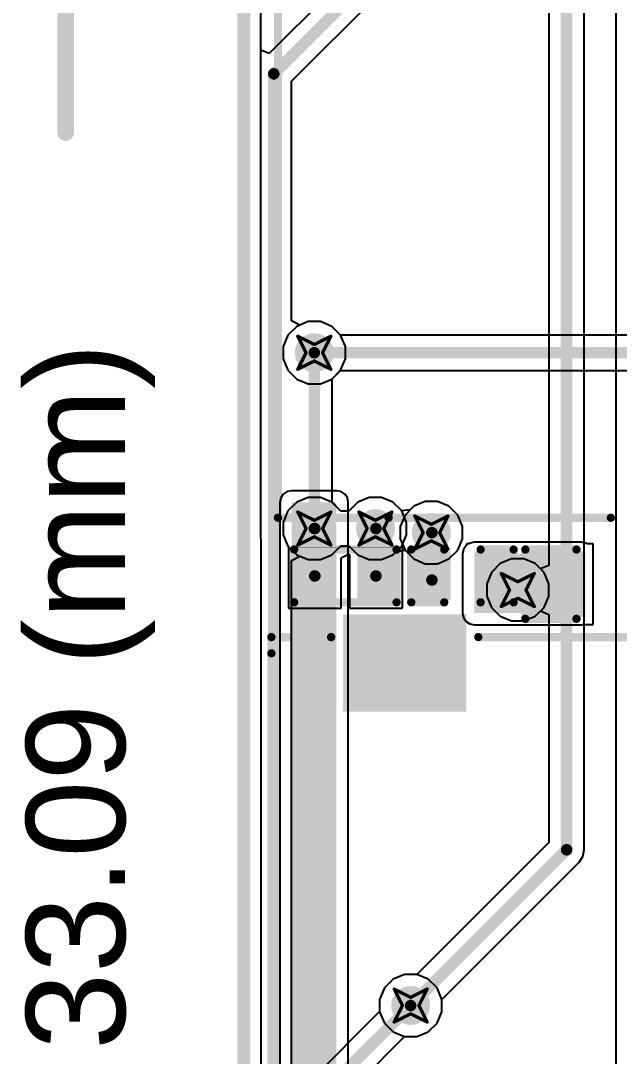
# Model space of a CAD drawing. Header units: inches. Extents: x -3 to 488, y -11 to 93.
# Drawn here: x -3.43 to 5.77, y 9.18 to 25.13 of the extents above; entities that cross this region are included whole.
import ezdxf

# ---------------------------------------------------------------- set-up
doc = ezdxf.new("R2010")
doc.units = ezdxf.units.IN
for name, color, linetype in [('Board Cutout', 216, 'Continuous'), ('Bottom Layer', 5, 'Continuous'), ('Dimension', 6, 'Continuous'), ('Drill Drawing', 1, 'Continuous'), ('Layer 1', 16, 'Continuous'), ('Layer 2', 76, 'Continuous'), ('Top Layer', 1, 'Continuous'), ('Top Overlay', 2, 'Continuous'), ('Top Paste', 8, 'Continuous'), ('Top Solder', 216, 'Continuous'), ('Via Holes', 16, 'Continuous')]:
    doc.layers.add(name, color=color, linetype=linetype)
doc.styles.add('Arial', font='', dxfattribs={"height": 0.2})
doc.styles.get('Arial').set_extended_font_data('Arial')

msp = doc.modelspace()

# ---------------------------------------------------------------- hatches: boundary and pattern name
at = {"layer": 'Bottom Layer'}
h = msp.add_hatch(color=5, dxfattribs=at)
edge = h.paths.add_edge_path()
edge.add_arc((1.081, 20.015), 0.3, 0, 360)
h = msp.add_hatch(color=5, dxfattribs=at)
edge = h.paths.add_edge_path()
edge.add_arc((1.081, 17.308), 0.3, 0, 360)
h = msp.add_hatch(color=5, dxfattribs=at)
edge = h.paths.add_edge_path()
edge.add_arc((2.021, 17.308), 0.3, 0, 360)
h = msp.add_hatch(color=5, dxfattribs=at)
edge = h.paths.add_edge_path()
edge.add_arc((2.881, 17.245), 0.3, 0, 360)
h = msp.add_hatch(color=5, dxfattribs=at)
edge = h.paths.add_edge_path()
edge.add_arc((4.21, 16.362), 0.3, 0, 360)
h = msp.add_hatch(color=5, dxfattribs=at)
edge = h.paths.add_edge_path()
edge.add_arc((2.563, 9.965), 0.3, 0, 360)
at = {"layer": 'Layer 1'}
h = msp.add_hatch(color=16, dxfattribs=at)
edge = h.paths.add_edge_path()
edge.add_arc((1.081, 20.015), 0.3, 0, 360)
h = msp.add_hatch(color=16, dxfattribs=at)
edge = h.paths.add_edge_path()
edge.add_arc((1.081, 17.308), 0.3, 0, 360)
h = msp.add_hatch(color=16, dxfattribs=at)
edge = h.paths.add_edge_path()
edge.add_arc((2.021, 17.308), 0.3, 0, 360)
h = msp.add_hatch(color=16, dxfattribs=at)
edge = h.paths.add_edge_path()
edge.add_arc((2.881, 17.245), 0.3, 0, 360)
h = msp.add_hatch(color=16, dxfattribs=at)
edge = h.paths.add_edge_path()
edge.add_arc((4.21, 16.362), 0.3, 0, 360)
h = msp.add_hatch(color=16, dxfattribs=at)
edge = h.paths.add_edge_path()
edge.add_arc((2.563, 9.965), 0.3, 0, 360)
at = {"layer": 'Layer 2'}
h = msp.add_hatch(color=76, dxfattribs=at)
edge = h.paths.add_edge_path()
edge.add_arc((1.081, 20.015), 0.3, 0, 360)
msp.add_hatch(color=76, dxfattribs=at).paths.add_polyline_path([(0.732, 2.093), (1.422, 2.093), (1.422, 17.709), (0.732, 17.709)])
h = msp.add_hatch(color=76, dxfattribs=at)
edge = h.paths.add_edge_path()
edge.add_arc((1.081, 17.308), 0.3, 0, 360)
h = msp.add_hatch(color=76, dxfattribs=at)
edge = h.paths.add_edge_path()
edge.add_arc((2.021, 17.308), 0.3, 0, 360)
h = msp.add_hatch(color=76, dxfattribs=at)
edge = h.paths.add_edge_path()
edge.add_arc((2.881, 17.245), 0.3, 0, 360)
h = msp.add_hatch(color=76, dxfattribs=at)
edge = h.paths.add_edge_path()
edge.add_arc((4.21, 16.362), 0.3, 0, 360)
h = msp.add_hatch(color=76, dxfattribs=at)
edge = h.paths.add_edge_path()
edge.add_arc((2.563, 9.965), 0.3, 0, 360)
at = {"layer": 'Top Layer'}
h = msp.add_hatch(color=1, dxfattribs=at)
edge = h.paths.add_edge_path()
edge.add_arc((1.081, 20.015), 0.3, 0, 360)
h = msp.add_hatch(color=1, dxfattribs=at)
edge = h.paths.add_edge_path()
edge.add_arc((1.081, 17.308), 0.3, 0, 360)
h = msp.add_hatch(color=1, dxfattribs=at)
edge = h.paths.add_edge_path()
edge.add_arc((2.021, 17.308), 0.3, 0, 360)
h = msp.add_hatch(color=1, dxfattribs=at)
edge = h.paths.add_edge_path()
edge.add_arc((2.881, 17.245), 0.3, 0, 360)
for points in [[(5.19, 16.917), (3.542, 16.917), (3.542, 16.007), (5.19, 16.007)], [(1.317, 16.896), (1.317, 16.261), (0.86, 16.261), (0.86, 16.896)], [(2.257, 16.896), (2.257, 16.261), (1.8, 16.261), (1.8, 16.896)], [(2.66, 16.261), (2.66, 16.896), (3.118, 16.896), (3.118, 16.261)], [(3.6, 16.261), (3.6, 16.896), (4.057, 16.896), (4.057, 16.261)], [(4.428, 16.007), (4.428, 16.896), (5.19, 16.896), (5.19, 16.007)], [(1.571, 15.937), (3.371, 15.937), (3.371, 14.537), (1.571, 14.537)]]:
    msp.add_hatch(color=1, dxfattribs=at).paths.add_polyline_path(points)
h = msp.add_hatch(color=1, dxfattribs=at)
edge = h.paths.add_edge_path()
edge.add_arc((4.21, 16.362), 0.3, 0, 360)
h = msp.add_hatch(color=1, dxfattribs=at)
edge = h.paths.add_edge_path()
edge.add_arc((2.563, 9.965), 0.3, 0, 360)
at = {"layer": 'Top Paste'}
for points in [[(1.317, 16.896), (1.317, 16.261), (0.86, 16.261), (0.86, 16.896)], [(2.257, 16.896), (2.257, 16.261), (1.8, 16.261), (1.8, 16.896)], [(2.66, 16.261), (2.66, 16.896), (3.118, 16.896), (3.118, 16.261)], [(3.6, 16.261), (3.6, 16.896), (4.057, 16.896), (4.057, 16.261)], [(4.428, 16.007), (4.428, 16.896), (5.19, 16.896), (5.19, 16.007)], [(1.571, 15.937), (3.371, 15.937), (3.371, 14.537), (1.571, 14.537)]]:
    msp.add_hatch(color=8, dxfattribs=at).paths.add_polyline_path(points)
at = {"layer": 'Top Solder'}
for points in [[(1.372, 16.951), (1.372, 16.206), (0.805, 16.206), (0.805, 16.951)], [(2.312, 16.951), (2.312, 16.206), (1.745, 16.206), (1.745, 16.951)], [(2.6, 16.201), (2.6, 16.956), (3.178, 16.956), (3.178, 16.201)], [(3.54, 16.201), (3.54, 16.956), (4.117, 16.956), (4.117, 16.201)], [(4.368, 15.947), (4.368, 16.956), (5.25, 16.956), (5.25, 15.947)], [(1.521, 15.987), (3.421, 15.987), (3.421, 14.487), (1.521, 14.487)]]:
    msp.add_hatch(color=216, dxfattribs=at).paths.add_polyline_path(points)
at = {"layer": 'Via Holes'}
h = msp.add_hatch(color=7, dxfattribs=at)
edge = h.paths.add_edge_path()
edge.add_arc((1.081, 20.015), 0.15, 0, 360)
h = msp.add_hatch(color=7, dxfattribs=at)
edge = h.paths.add_edge_path()
edge.add_arc((1.081, 17.308), 0.15, 0, 360)
h = msp.add_hatch(color=7, dxfattribs=at)
edge = h.paths.add_edge_path()
edge.add_arc((2.021, 17.308), 0.15, 0, 360)
h = msp.add_hatch(color=7, dxfattribs=at)
edge = h.paths.add_edge_path()
edge.add_arc((2.881, 17.245), 0.15, 0, 360)
h = msp.add_hatch(color=7, dxfattribs=at)
edge = h.paths.add_edge_path()
edge.add_arc((4.21, 16.362), 0.15, 0, 360)
h = msp.add_hatch(color=7, dxfattribs=at)
edge = h.paths.add_edge_path()
edge.add_arc((2.563, 9.965), 0.15, 0, 360)

# ---------------------------------------------------------------- linework, layer by layer
at = {"layer": 'Board Cutout'}
msp.add_lwpolyline([(-0.003, 33.09, 0.2, 0.2, 0), (0, 0, 0.2, 0.2, 0)], format="xyseb", dxfattribs=at)
at = {"layer": 'Bottom Layer'}
for p, q in [((0.269, 0.259), (0.256, 32.741)), ((0.81, 20.42), (0.676, 20.286)), ((0.986, 20.493), (0.81, 20.42)), ((1.176, 20.493), (0.986, 20.493)), ((1.352, 20.42), (1.176, 20.493)), ((1.486, 20.286), (1.352, 20.42)), ((0.676, 20.286), (0.603, 20.11)), ((1.559, 20.11), (1.486, 20.286)), ((0.603, 20.11), (0.603, 19.92)), ((1.559, 19.92), (1.559, 20.11)), ((0.603, 19.92), (0.676, 19.745)), ((1.486, 19.745), (1.559, 19.92)), ((0.676, 19.745), (0.81, 19.61)), ((0.81, 19.61), (0.986, 19.537)), ((1.176, 19.537), (1.352, 19.61)), ((1.352, 19.61), (1.486, 19.745)), ((0.986, 19.537), (1.176, 19.537)), ((0.81, 17.713), (0.676, 17.579)), ((0.986, 17.786), (0.81, 17.713)), ((1.176, 17.786), (0.986, 17.786)), ((1.352, 17.713), (1.176, 17.786)), ((1.486, 17.579), (1.352, 17.713)), ((1.75, 17.713), (1.616, 17.579)), ((1.926, 17.786), (1.75, 17.713)), ((2.116, 17.786), (1.926, 17.786)), ((2.291, 17.713), (2.116, 17.786)), ((2.426, 17.579), (2.291, 17.713)), ((2.786, 17.722), (2.61, 17.65)), ((2.976, 17.722), (2.786, 17.722)), ((3.152, 17.65), (2.976, 17.722)), ((0.676, 17.579), (0.603, 17.403)), ((1.487, 17.576), (1.486, 17.579)), ((1.614, 17.576), (1.487, 17.576)), ((1.616, 17.579), (1.614, 17.576)), ((2.556, 17.596), (2.426, 17.579)), ((2.61, 17.65), (2.556, 17.596)), ((3.286, 17.515), (3.152, 17.65)), ((0.603, 17.403), (0.603, 17.213)), ((3.359, 17.34), (3.286, 17.515)), ((3.359, 17.15), (3.359, 17.34)), ((0.603, 17.213), (0.676, 17.037)), ((3.286, 16.974), (3.359, 17.15)), ((0.676, 17.037), (0.81, 16.903)), ((0.81, 16.903), (0.986, 16.83)), ((1.176, 16.83), (1.352, 16.903)), ((1.352, 16.903), (1.486, 17.037)), ((1.486, 17.037), (1.487, 17.041)), ((1.487, 17.041), (1.614, 17.041)), ((1.614, 17.041), (1.616, 17.037)), ((1.616, 17.037), (1.75, 16.903)), ((1.75, 16.903), (1.926, 16.83)), ((2.116, 16.83), (2.291, 16.903)), ((2.291, 16.903), (2.346, 16.957)), ((2.346, 16.957), (2.476, 16.974)), ((2.476, 16.974), (2.61, 16.84)), ((3.152, 16.84), (3.286, 16.974)), ((0.986, 16.83), (1.176, 16.83)), ((1.926, 16.83), (2.116, 16.83)), ((2.61, 16.84), (2.786, 16.767)), ((2.786, 16.767), (2.976, 16.767)), ((2.976, 16.767), (3.152, 16.84)), ((2.292, 10.37), (2.158, 10.235)), ((2.468, 10.442), (2.292, 10.37)), ((2.658, 10.442), (2.468, 10.442)), ((2.833, 10.37), (2.658, 10.442)), ((2.968, 10.235), (2.833, 10.37)), ((2.158, 10.235), (2.085, 10.06)), ((3.041, 10.06), (2.968, 10.235)), ((2.085, 10.06), (2.085, 9.87)), ((3.041, 9.87), (3.041, 10.06)), ((2.085, 9.87), (2.158, 9.694)), ((2.968, 9.694), (3.041, 9.87)), ((2.158, 9.694), (2.292, 9.56)), ((2.833, 9.56), (2.968, 9.694)), ((2.292, 9.56), (2.468, 9.487)), ((2.468, 9.487), (2.658, 9.487)), ((2.658, 9.487), (2.833, 9.56))]:
    msp.add_line(p, q, dxfattribs=at)
at = {"layer": 'Dimension'}
msp.add_lwpolyline([(-2.743, 23.401, 0.254, 0.254, 0), (-2.743, 33.09, 0.254, 0.254, 0)], format="xyseb", dxfattribs=at)
msp.add_lwpolyline([(-2.807, 23.401, 0.127, 0.127, 1), (-2.68, 23.401, 0.127, 0.127, 1)], format="xyseb", close=True, dxfattribs=at)
at = {"layer": 'Drill Drawing'}
for points in [[(0.827, 20.269, 0.0508, 0.0508, 0), (1.081, 20.142, 0.0508, 0.0508, 0)], [(0.827, 20.269, 0.0508, 0.0508, 0), (0.954, 20.015, 0.0508, 0.0508, 0)], [(1.081, 20.142, 0.0508, 0.0508, 0), (1.335, 20.269, 0.0508, 0.0508, 0)], [(1.208, 20.015, 0.0508, 0.0508, 0), (1.335, 20.269, 0.0508, 0.0508, 0)], [(0.827, 19.761, 0.0508, 0.0508, 0), (0.954, 20.015, 0.0508, 0.0508, 0)], [(1.208, 20.015, 0.0508, 0.0508, 0), (1.335, 19.761, 0.0508, 0.0508, 0)], [(0.827, 19.761, 0.0508, 0.0508, 0), (1.081, 19.888, 0.0508, 0.0508, 0)], [(1.081, 19.888, 0.0508, 0.0508, 0), (1.335, 19.761, 0.0508, 0.0508, 0)], [(0.827, 17.562, 0.0508, 0.0508, 0), (1.081, 17.435, 0.0508, 0.0508, 0)], [(0.827, 17.562, 0.0508, 0.0508, 0), (0.954, 17.308, 0.0508, 0.0508, 0)], [(1.081, 17.435, 0.0508, 0.0508, 0), (1.335, 17.562, 0.0508, 0.0508, 0)], [(1.208, 17.308, 0.0508, 0.0508, 0), (1.335, 17.562, 0.0508, 0.0508, 0)], [(1.767, 17.562, 0.0508, 0.0508, 0), (2.021, 17.435, 0.0508, 0.0508, 0)], [(1.767, 17.562, 0.0508, 0.0508, 0), (1.894, 17.308, 0.0508, 0.0508, 0)], [(2.021, 17.435, 0.0508, 0.0508, 0), (2.275, 17.562, 0.0508, 0.0508, 0)], [(2.148, 17.308, 0.0508, 0.0508, 0), (2.275, 17.562, 0.0508, 0.0508, 0)], [(2.627, 17.499, 0.0508, 0.0508, 0), (2.881, 17.372, 0.0508, 0.0508, 0)], [(2.627, 17.499, 0.0508, 0.0508, 0), (2.754, 17.245, 0.0508, 0.0508, 0)], [(2.881, 17.372, 0.0508, 0.0508, 0), (3.135, 17.499, 0.0508, 0.0508, 0)], [(3.008, 17.245, 0.0508, 0.0508, 0), (3.135, 17.499, 0.0508, 0.0508, 0)], [(0.827, 17.054, 0.0508, 0.0508, 0), (0.954, 17.308, 0.0508, 0.0508, 0)], [(1.208, 17.308, 0.0508, 0.0508, 0), (1.335, 17.054, 0.0508, 0.0508, 0)], [(1.767, 17.054, 0.0508, 0.0508, 0), (1.894, 17.308, 0.0508, 0.0508, 0)], [(2.148, 17.308, 0.0508, 0.0508, 0), (2.275, 17.054, 0.0508, 0.0508, 0)], [(2.627, 16.991, 0.0508, 0.0508, 0), (2.754, 17.245, 0.0508, 0.0508, 0)], [(3.008, 17.245, 0.0508, 0.0508, 0), (3.135, 16.991, 0.0508, 0.0508, 0)], [(0.827, 17.054, 0.0508, 0.0508, 0), (1.081, 17.181, 0.0508, 0.0508, 0)], [(1.081, 17.181, 0.0508, 0.0508, 0), (1.335, 17.054, 0.0508, 0.0508, 0)], [(1.767, 17.054, 0.0508, 0.0508, 0), (2.021, 17.181, 0.0508, 0.0508, 0)], [(2.021, 17.181, 0.0508, 0.0508, 0), (2.275, 17.054, 0.0508, 0.0508, 0)], [(2.627, 16.991, 0.0508, 0.0508, 0), (2.881, 17.118, 0.0508, 0.0508, 0)], [(2.881, 17.118, 0.0508, 0.0508, 0), (3.135, 16.991, 0.0508, 0.0508, 0)], [(3.956, 16.616, 0.0508, 0.0508, 0), (4.21, 16.489, 0.0508, 0.0508, 0)], [(3.956, 16.616, 0.0508, 0.0508, 0), (4.083, 16.362, 0.0508, 0.0508, 0)], [(4.21, 16.489, 0.0508, 0.0508, 0), (4.464, 16.616, 0.0508, 0.0508, 0)], [(4.337, 16.362, 0.0508, 0.0508, 0), (4.464, 16.616, 0.0508, 0.0508, 0)], [(3.956, 16.108, 0.0508, 0.0508, 0), (4.083, 16.362, 0.0508, 0.0508, 0)], [(4.337, 16.362, 0.0508, 0.0508, 0), (4.464, 16.108, 0.0508, 0.0508, 0)], [(3.956, 16.108, 0.0508, 0.0508, 0), (4.21, 16.235, 0.0508, 0.0508, 0)], [(4.21, 16.235, 0.0508, 0.0508, 0), (4.464, 16.108, 0.0508, 0.0508, 0)], [(2.309, 10.219, 0.0508, 0.0508, 0), (2.563, 10.092, 0.0508, 0.0508, 0)], [(2.309, 10.219, 0.0508, 0.0508, 0), (2.436, 9.965, 0.0508, 0.0508, 0)], [(2.563, 10.092, 0.0508, 0.0508, 0), (2.817, 10.219, 0.0508, 0.0508, 0)], [(2.69, 9.965, 0.0508, 0.0508, 0), (2.817, 10.219, 0.0508, 0.0508, 0)], [(2.309, 9.711, 0.0508, 0.0508, 0), (2.436, 9.965, 0.0508, 0.0508, 0)], [(2.69, 9.965, 0.0508, 0.0508, 0), (2.817, 9.711, 0.0508, 0.0508, 0)], [(2.309, 9.711, 0.0508, 0.0508, 0), (2.563, 9.838, 0.0508, 0.0508, 0)], [(2.563, 9.838, 0.0508, 0.0508, 0), (2.817, 9.711, 0.0508, 0.0508, 0)]]:
    msp.add_lwpolyline(points, format="xyseb", dxfattribs=at)
for points in [[(0.814, 20.269, 0.0254, 0.0254, 1), (0.84, 20.269, 0.0254, 0.0254, 1)], [(0.814, 20.269, 0.0254, 0.0254, 1), (0.84, 20.269, 0.0254, 0.0254, 1)], [(1.322, 20.269, 0.0254, 0.0254, 1), (1.348, 20.269, 0.0254, 0.0254, 1)], [(1.322, 20.269, 0.0254, 0.0254, 1), (1.348, 20.269, 0.0254, 0.0254, 1)], [(1.068, 20.142, 0.0254, 0.0254, 1), (1.094, 20.142, 0.0254, 0.0254, 1)], [(1.068, 20.142, 0.0254, 0.0254, 1), (1.094, 20.142, 0.0254, 0.0254, 1)], [(0.941, 20.015, 0.0254, 0.0254, 1), (0.967, 20.015, 0.0254, 0.0254, 1)], [(0.941, 20.015, 0.0254, 0.0254, 1), (0.967, 20.015, 0.0254, 0.0254, 1)], [(1.195, 20.015, 0.0254, 0.0254, 1), (1.221, 20.015, 0.0254, 0.0254, 1)], [(1.195, 20.015, 0.0254, 0.0254, 1), (1.221, 20.015, 0.0254, 0.0254, 1)], [(0.814, 19.761, 0.0254, 0.0254, 1), (0.84, 19.761, 0.0254, 0.0254, 1)], [(0.814, 19.761, 0.0254, 0.0254, 1), (0.84, 19.761, 0.0254, 0.0254, 1)], [(1.068, 19.888, 0.0254, 0.0254, 1), (1.094, 19.888, 0.0254, 0.0254, 1)], [(1.068, 19.888, 0.0254, 0.0254, 1), (1.094, 19.888, 0.0254, 0.0254, 1)], [(1.322, 19.761, 0.0254, 0.0254, 1), (1.348, 19.761, 0.0254, 0.0254, 1)], [(1.322, 19.761, 0.0254, 0.0254, 1), (1.348, 19.761, 0.0254, 0.0254, 1)], [(0.814, 17.562, 0.0254, 0.0254, 1), (0.84, 17.562, 0.0254, 0.0254, 1)], [(0.814, 17.562, 0.0254, 0.0254, 1), (0.84, 17.562, 0.0254, 0.0254, 1)], [(1.322, 17.562, 0.0254, 0.0254, 1), (1.348, 17.562, 0.0254, 0.0254, 1)], [(1.322, 17.562, 0.0254, 0.0254, 1), (1.348, 17.562, 0.0254, 0.0254, 1)], [(1.754, 17.562, 0.0254, 0.0254, 1), (1.779, 17.562, 0.0254, 0.0254, 1)], [(1.754, 17.562, 0.0254, 0.0254, 1), (1.779, 17.562, 0.0254, 0.0254, 1)], [(2.262, 17.562, 0.0254, 0.0254, 1), (2.287, 17.562, 0.0254, 0.0254, 1)], [(2.262, 17.562, 0.0254, 0.0254, 1), (2.287, 17.562, 0.0254, 0.0254, 1)], [(1.068, 17.435, 0.0254, 0.0254, 1), (1.094, 17.435, 0.0254, 0.0254, 1)], [(1.068, 17.435, 0.0254, 0.0254, 1), (1.094, 17.435, 0.0254, 0.0254, 1)], [(2.008, 17.435, 0.0254, 0.0254, 1), (2.033, 17.435, 0.0254, 0.0254, 1)], [(2.008, 17.435, 0.0254, 0.0254, 1), (2.033, 17.435, 0.0254, 0.0254, 1)], [(2.614, 17.499, 0.0254, 0.0254, 1), (2.64, 17.499, 0.0254, 0.0254, 1)], [(2.614, 17.499, 0.0254, 0.0254, 1), (2.64, 17.499, 0.0254, 0.0254, 1)], [(2.868, 17.372, 0.0254, 0.0254, 1), (2.894, 17.372, 0.0254, 0.0254, 1)], [(2.868, 17.372, 0.0254, 0.0254, 1), (2.894, 17.372, 0.0254, 0.0254, 1)], [(3.122, 17.499, 0.0254, 0.0254, 1), (3.148, 17.499, 0.0254, 0.0254, 1)], [(3.122, 17.499, 0.0254, 0.0254, 1), (3.148, 17.499, 0.0254, 0.0254, 1)], [(0.941, 17.308, 0.0254, 0.0254, 1), (0.967, 17.308, 0.0254, 0.0254, 1)], [(0.941, 17.308, 0.0254, 0.0254, 1), (0.967, 17.308, 0.0254, 0.0254, 1)], [(1.195, 17.308, 0.0254, 0.0254, 1), (1.221, 17.308, 0.0254, 0.0254, 1)], [(1.195, 17.308, 0.0254, 0.0254, 1), (1.221, 17.308, 0.0254, 0.0254, 1)], [(1.881, 17.308, 0.0254, 0.0254, 1), (1.906, 17.308, 0.0254, 0.0254, 1)], [(1.881, 17.308, 0.0254, 0.0254, 1), (1.906, 17.308, 0.0254, 0.0254, 1)], [(2.135, 17.308, 0.0254, 0.0254, 1), (2.16, 17.308, 0.0254, 0.0254, 1)], [(2.135, 17.308, 0.0254, 0.0254, 1), (2.16, 17.308, 0.0254, 0.0254, 1)], [(2.741, 17.245, 0.0254, 0.0254, 1), (2.767, 17.245, 0.0254, 0.0254, 1)], [(2.741, 17.245, 0.0254, 0.0254, 1), (2.767, 17.245, 0.0254, 0.0254, 1)], [(2.995, 17.245, 0.0254, 0.0254, 1), (3.021, 17.245, 0.0254, 0.0254, 1)], [(2.995, 17.245, 0.0254, 0.0254, 1), (3.021, 17.245, 0.0254, 0.0254, 1)], [(0.814, 17.054, 0.0254, 0.0254, 1), (0.84, 17.054, 0.0254, 0.0254, 1)], [(0.814, 17.054, 0.0254, 0.0254, 1), (0.84, 17.054, 0.0254, 0.0254, 1)], [(1.068, 17.181, 0.0254, 0.0254, 1), (1.094, 17.181, 0.0254, 0.0254, 1)], [(1.068, 17.181, 0.0254, 0.0254, 1), (1.094, 17.181, 0.0254, 0.0254, 1)], [(1.322, 17.054, 0.0254, 0.0254, 1), (1.348, 17.054, 0.0254, 0.0254, 1)], [(1.322, 17.054, 0.0254, 0.0254, 1), (1.348, 17.054, 0.0254, 0.0254, 1)], [(1.754, 17.054, 0.0254, 0.0254, 1), (1.779, 17.054, 0.0254, 0.0254, 1)], [(1.754, 17.054, 0.0254, 0.0254, 1), (1.779, 17.054, 0.0254, 0.0254, 1)], [(2.008, 17.181, 0.0254, 0.0254, 1), (2.033, 17.181, 0.0254, 0.0254, 1)], [(2.008, 17.181, 0.0254, 0.0254, 1), (2.033, 17.181, 0.0254, 0.0254, 1)], [(2.262, 17.054, 0.0254, 0.0254, 1), (2.287, 17.054, 0.0254, 0.0254, 1)], [(2.262, 17.054, 0.0254, 0.0254, 1), (2.287, 17.054, 0.0254, 0.0254, 1)], [(2.868, 17.118, 0.0254, 0.0254, 1), (2.894, 17.118, 0.0254, 0.0254, 1)], [(2.868, 17.118, 0.0254, 0.0254, 1), (2.894, 17.118, 0.0254, 0.0254, 1)], [(2.614, 16.991, 0.0254, 0.0254, 1), (2.64, 16.991, 0.0254, 0.0254, 1)], [(2.614, 16.991, 0.0254, 0.0254, 1), (2.64, 16.991, 0.0254, 0.0254, 1)], [(3.122, 16.991, 0.0254, 0.0254, 1), (3.148, 16.991, 0.0254, 0.0254, 1)], [(3.122, 16.991, 0.0254, 0.0254, 1), (3.148, 16.991, 0.0254, 0.0254, 1)], [(3.943, 16.616, 0.0254, 0.0254, 1), (3.969, 16.616, 0.0254, 0.0254, 1)], [(3.943, 16.616, 0.0254, 0.0254, 1), (3.969, 16.616, 0.0254, 0.0254, 1)], [(4.451, 16.616, 0.0254, 0.0254, 1), (4.477, 16.616, 0.0254, 0.0254, 1)], [(4.451, 16.616, 0.0254, 0.0254, 1), (4.477, 16.616, 0.0254, 0.0254, 1)], [(4.197, 16.489, 0.0254, 0.0254, 1), (4.223, 16.489, 0.0254, 0.0254, 1)], [(4.197, 16.489, 0.0254, 0.0254, 1), (4.223, 16.489, 0.0254, 0.0254, 1)], [(4.07, 16.362, 0.0254, 0.0254, 1), (4.096, 16.362, 0.0254, 0.0254, 1)], [(4.07, 16.362, 0.0254, 0.0254, 1), (4.096, 16.362, 0.0254, 0.0254, 1)], [(4.324, 16.362, 0.0254, 0.0254, 1), (4.35, 16.362, 0.0254, 0.0254, 1)], [(4.324, 16.362, 0.0254, 0.0254, 1), (4.35, 16.362, 0.0254, 0.0254, 1)], [(3.943, 16.108, 0.0254, 0.0254, 1), (3.969, 16.108, 0.0254, 0.0254, 1)], [(3.943, 16.108, 0.0254, 0.0254, 1), (3.969, 16.108, 0.0254, 0.0254, 1)], [(4.197, 16.235, 0.0254, 0.0254, 1), (4.223, 16.235, 0.0254, 0.0254, 1)], [(4.197, 16.235, 0.0254, 0.0254, 1), (4.223, 16.235, 0.0254, 0.0254, 1)], [(4.451, 16.108, 0.0254, 0.0254, 1), (4.477, 16.108, 0.0254, 0.0254, 1)], [(4.451, 16.108, 0.0254, 0.0254, 1), (4.477, 16.108, 0.0254, 0.0254, 1)], [(2.296, 10.219, 0.0254, 0.0254, 1), (2.321, 10.219, 0.0254, 0.0254, 1)], [(2.296, 10.219, 0.0254, 0.0254, 1), (2.321, 10.219, 0.0254, 0.0254, 1)], [(2.804, 10.219, 0.0254, 0.0254, 1), (2.829, 10.219, 0.0254, 0.0254, 1)], [(2.804, 10.219, 0.0254, 0.0254, 1), (2.829, 10.219, 0.0254, 0.0254, 1)], [(2.55, 10.092, 0.0254, 0.0254, 1), (2.575, 10.092, 0.0254, 0.0254, 1)], [(2.55, 10.092, 0.0254, 0.0254, 1), (2.575, 10.092, 0.0254, 0.0254, 1)], [(2.423, 9.965, 0.0254, 0.0254, 1), (2.448, 9.965, 0.0254, 0.0254, 1)], [(2.423, 9.965, 0.0254, 0.0254, 1), (2.448, 9.965, 0.0254, 0.0254, 1)], [(2.677, 9.965, 0.0254, 0.0254, 1), (2.702, 9.965, 0.0254, 0.0254, 1)], [(2.677, 9.965, 0.0254, 0.0254, 1), (2.702, 9.965, 0.0254, 0.0254, 1)], [(2.296, 9.711, 0.0254, 0.0254, 1), (2.321, 9.711, 0.0254, 0.0254, 1)], [(2.296, 9.711, 0.0254, 0.0254, 1), (2.321, 9.711, 0.0254, 0.0254, 1)], [(2.55, 9.838, 0.0254, 0.0254, 1), (2.575, 9.838, 0.0254, 0.0254, 1)], [(2.55, 9.838, 0.0254, 0.0254, 1), (2.575, 9.838, 0.0254, 0.0254, 1)], [(2.804, 9.711, 0.0254, 0.0254, 1), (2.829, 9.711, 0.0254, 0.0254, 1)], [(2.804, 9.711, 0.0254, 0.0254, 1), (2.829, 9.711, 0.0254, 0.0254, 1)]]:
    msp.add_lwpolyline(points, format="xyseb", close=True, dxfattribs=at)
at = {"layer": 'Layer 1'}
for p, q in [((0.26, 24.674), (0.256, 32.741)), ((4.115, 28.35), (0.387, 24.622)), ((0.729, 24.195), (4.42, 27.886)), ((5.72, 26.679), (5.72, 7.323)), ((5.233, 12.363), (5.233, 25.753)), ((4.689, 25.64), (4.689, 16.738)), ((0.387, 24.622), (0.26, 24.674)), ((0.729, 20.505), (0.729, 24.195)), ((0.856, 20.439), (0.729, 20.505)), ((0.986, 20.493), (0.856, 20.439)), ((1.176, 20.493), (0.986, 20.493)), ((1.352, 20.42), (1.176, 20.493)), ((1.486, 20.286), (1.352, 20.42)), ((1.559, 20.11), (1.486, 20.286)), ((1.559, 19.92), (1.559, 20.11)), ((1.486, 19.745), (1.559, 19.92)), ((1.353, 19.611), (1.486, 19.745)), ((1.353, 17.712), (1.353, 19.611)), ((1.486, 17.579), (1.353, 17.712)), ((1.75, 17.713), (1.616, 17.579)), ((1.926, 17.786), (1.75, 17.713)), ((2.116, 17.786), (1.926, 17.786)), ((2.291, 17.713), (2.116, 17.786)), ((2.426, 17.579), (2.291, 17.713)), ((1.487, 17.576), (1.486, 17.579)), ((1.614, 17.576), (1.487, 17.576)), ((1.616, 17.579), (1.614, 17.576)), ((2.499, 17.403), (2.426, 17.579)), ((2.499, 17.213), (2.499, 17.403)), ((2.426, 17.037), (2.499, 17.213)), ((1.176, 16.83), (1.352, 16.903)), ((1.352, 16.903), (1.486, 17.037)), ((1.486, 17.037), (1.487, 17.041)), ((1.487, 17.041), (1.614, 17.041)), ((1.614, 17.041), (1.616, 17.037)), ((1.616, 17.037), (1.75, 16.903)), ((1.75, 16.903), (1.926, 16.83)), ((2.116, 16.83), (2.291, 16.903)), ((2.291, 16.903), (2.426, 17.037)), ((0.729, 16.818), (0.856, 16.884)), ((0.729, 8.571), (0.729, 16.818)), ((0.856, 16.884), (0.986, 16.83)), ((0.986, 16.83), (1.176, 16.83)), ((1.926, 16.83), (2.116, 16.83)), ((3.939, 16.768), (3.805, 16.633)), ((4.115, 16.84), (3.939, 16.768)), ((4.305, 16.84), (4.115, 16.84)), ((4.48, 16.768), (4.305, 16.84)), ((4.562, 16.686), (4.48, 16.768)), ((3.805, 16.633), (3.732, 16.457)), ((4.689, 16.738), (4.562, 16.686)), ((3.732, 16.457), (3.732, 16.267)), ((3.732, 16.267), (3.805, 16.092)), ((3.805, 16.092), (3.939, 15.957)), ((3.939, 15.957), (4.115, 15.885)), ((4.305, 15.885), (4.48, 15.957)), ((4.48, 15.957), (4.562, 16.039)), ((4.562, 16.039), (4.689, 15.987)), ((4.689, 15.987), (4.689, 12.476)), ((4.115, 15.885), (4.305, 15.885)), ((4.689, 12.476), (2.656, 10.442)), ((5.212, 12.259), (5.233, 12.363)), ((3.041, 10.058), (5.153, 12.171)), ((5.153, 12.171), (5.212, 12.259)), ((2.292, 10.37), (2.158, 10.235)), ((2.468, 10.442), (2.292, 10.37)), ((2.656, 10.442), (2.468, 10.442)), ((2.158, 10.235), (2.085, 10.06)), ((2.085, 10.06), (2.085, 9.87)), ((3.041, 9.87), (3.041, 10.058)), ((2.085, 9.87), (2.158, 9.694)), ((2.968, 9.694), (3.041, 9.87)), ((2.158, 9.694), (2.292, 9.56)), ((2.833, 9.56), (2.968, 9.694)), ((2.292, 9.56), (2.468, 9.487)), ((2.468, 9.487), (2.658, 9.487)), ((2.658, 9.487), (2.833, 9.56))]:
    msp.add_line(p, q, dxfattribs=at)
for points in [[(0.457, 24.308, 0.178, 0.178, 0), (4.307, 28.158, 0.178, 0.178, 0)], [(4.961, 12.363, 0.178, 0.178, 0), (4.961, 25.753, 0.178, 0.178, 0)], [(0.457, 8.458, 0.178, 0.178, 0), (0.457, 24.308, 0.178, 0.178, 0)], [(1.081, 17.308, 0.178, 0.178, 0), (1.081, 20.015, 0.178, 0.178, 0)], [(2.563, 9.965, 0.178, 0.178, 0), (4.961, 12.363, 0.178, 0.178, 0)]]:
    msp.add_lwpolyline(points, format="xyseb", dxfattribs=at)
for points in [[(0.413, 24.308, 0.0889, 0.0889, 1), (0.502, 24.308, 0.0889, 0.0889, 1)], [(0.413, 24.308, 0.0889, 0.0889, 1), (0.502, 24.308, 0.0889, 0.0889, 1)], [(1.037, 20.015, 0.0889, 0.0889, 1), (1.125, 20.015, 0.0889, 0.0889, 1)], [(1.037, 17.308, 0.0889, 0.0889, 1), (1.125, 17.308, 0.0889, 0.0889, 1)], [(4.917, 12.363, 0.0889, 0.0889, 1), (5.006, 12.363, 0.0889, 0.0889, 1)], [(4.917, 12.363, 0.0889, 0.0889, 1), (5.006, 12.363, 0.0889, 0.0889, 1)], [(2.518, 9.965, 0.0889, 0.0889, 1), (2.607, 9.965, 0.0889, 0.0889, 1)]]:
    msp.add_lwpolyline(points, format="xyseb", close=True, dxfattribs=at)
at = {"layer": 'Layer 2'}
for p, q in [((0.269, 0.259), (0.256, 32.741)), ((0.81, 20.42), (0.676, 20.286)), ((0.986, 20.493), (0.81, 20.42)), ((1.176, 20.493), (0.986, 20.493)), ((1.352, 20.42), (1.176, 20.493)), ((1.486, 20.286), (1.352, 20.42)), ((0.676, 20.286), (0.603, 20.11)), ((1.559, 20.11), (1.486, 20.286)), ((0.603, 20.11), (0.603, 19.92)), ((1.559, 19.92), (1.559, 20.11)), ((0.603, 19.92), (0.676, 19.745)), ((1.486, 19.745), (1.559, 19.92)), ((0.676, 19.745), (0.81, 19.61)), ((0.81, 19.61), (0.986, 19.537)), ((1.176, 19.537), (1.352, 19.61)), ((1.352, 19.61), (1.486, 19.745)), ((0.986, 19.537), (1.176, 19.537)), ((0.662, 17.877), (0.604, 17.838)), ((0.732, 17.891), (0.662, 17.877)), ((1.422, 17.891), (0.732, 17.891)), ((1.491, 17.877), (1.422, 17.891)), ((1.55, 17.838), (1.491, 17.877)), ((0.564, 17.779), (0.551, 17.709)), ((0.551, 17.709), (0.551, 2.093)), ((0.604, 17.838), (0.564, 17.779)), ((1.589, 17.779), (1.55, 17.838)), ((1.603, 17.709), (1.589, 17.779)), ((1.603, 2.093), (1.603, 17.709)), ((2.786, 17.722), (2.61, 17.65)), ((2.976, 17.722), (2.786, 17.722)), ((3.152, 17.65), (2.976, 17.722)), ((2.61, 17.65), (2.476, 17.515)), ((3.286, 17.515), (3.152, 17.65)), ((2.476, 17.515), (2.403, 17.34)), ((3.359, 17.34), (3.286, 17.515)), ((2.403, 17.34), (2.403, 17.15)), ((3.359, 17.15), (3.359, 17.34)), ((2.403, 17.15), (2.476, 16.974)), ((3.286, 16.974), (3.359, 17.15)), ((2.476, 16.974), (2.61, 16.84)), ((3.152, 16.84), (3.286, 16.974)), ((2.61, 16.84), (2.786, 16.767)), ((2.786, 16.767), (2.976, 16.767)), ((2.976, 16.767), (3.152, 16.84)), ((3.939, 16.768), (3.805, 16.633)), ((4.115, 16.84), (3.939, 16.768)), ((4.305, 16.84), (4.115, 16.84)), ((4.48, 16.768), (4.305, 16.84)), ((4.615, 16.633), (4.48, 16.768)), ((3.805, 16.633), (3.732, 16.457)), ((4.688, 16.457), (4.615, 16.633)), ((3.732, 16.457), (3.732, 16.267)), ((4.688, 16.267), (4.688, 16.457)), ((3.732, 16.267), (3.805, 16.092)), ((4.615, 16.092), (4.688, 16.267)), ((3.805, 16.092), (3.939, 15.957)), ((3.939, 15.957), (4.115, 15.885)), ((4.305, 15.885), (4.48, 15.957)), ((4.48, 15.957), (4.615, 16.092)), ((4.115, 15.885), (4.305, 15.885)), ((2.292, 10.37), (2.158, 10.235)), ((2.468, 10.442), (2.292, 10.37)), ((2.658, 10.442), (2.468, 10.442)), ((2.833, 10.37), (2.658, 10.442)), ((2.968, 10.235), (2.833, 10.37)), ((2.158, 10.235), (2.085, 10.06)), ((3.041, 10.06), (2.968, 10.235)), ((2.085, 10.06), (2.085, 9.87)), ((3.041, 9.87), (3.041, 10.06)), ((2.085, 9.87), (2.158, 9.694)), ((2.968, 9.694), (3.041, 9.87)), ((2.158, 9.694), (2.292, 9.56)), ((2.833, 9.56), (2.968, 9.694)), ((2.292, 9.56), (2.468, 9.487)), ((2.468, 9.487), (2.658, 9.487)), ((2.658, 9.487), (2.833, 9.56))]:
    msp.add_line(p, q, dxfattribs=at)
at = {"layer": 'Top Layer'}
for p, q in [((0.268, 3.218), (0.258, 29.804)), ((0.81, 20.42), (0.676, 20.286)), ((0.986, 20.493), (0.81, 20.42)), ((1.176, 20.493), (0.986, 20.493)), ((1.352, 20.42), (1.176, 20.493)), ((1.485, 20.287), (1.352, 20.42)), ((0.676, 20.286), (0.603, 20.11)), ((44.281, 20.287), (1.485, 20.287)), ((0.603, 20.11), (0.603, 19.92)), ((0.603, 19.92), (0.676, 19.745)), ((0.676, 19.745), (0.81, 19.61)), ((0.81, 19.61), (0.986, 19.537)), ((1.176, 19.537), (1.352, 19.61)), ((1.352, 19.61), (1.485, 19.743)), ((1.485, 19.743), (23.144, 19.743)), ((0.986, 19.537), (1.176, 19.537)), ((0.81, 17.713), (0.676, 17.579)), ((0.986, 17.786), (0.81, 17.713)), ((1.176, 17.786), (0.986, 17.786)), ((1.352, 17.713), (1.176, 17.786)), ((1.486, 17.579), (1.352, 17.713)), ((1.75, 17.713), (1.616, 17.579)), ((1.926, 17.786), (1.75, 17.713)), ((2.116, 17.786), (1.926, 17.786)), ((2.291, 17.713), (2.116, 17.786)), ((2.426, 17.579), (2.291, 17.713)), ((0.676, 17.579), (0.603, 17.403)), ((1.487, 17.576), (1.486, 17.579)), ((1.614, 17.576), (1.487, 17.576)), ((1.616, 17.579), (1.614, 17.576)), ((2.499, 17.403), (2.426, 17.579)), ((0.603, 17.403), (0.603, 17.213)), ((2.499, 17.213), (2.499, 17.403)), ((0.603, 17.213), (0.676, 17.037)), ((2.435, 17.06), (2.499, 17.213)), ((2.435, 16.083), (2.435, 17.06)), ((3.457, 17.074), (3.422, 17.074)), ((3.422, 17.074), (3.422, 17.05)), ((3.473, 17.084), (3.457, 17.074)), ((3.542, 17.098), (3.473, 17.084)), ((5.19, 17.098), (3.542, 17.098)), ((5.259, 17.084), (5.19, 17.098)), ((5.275, 17.073), (5.259, 17.084)), ((5.368, 17.073), (5.275, 17.073)), ((5.368, 16.934), (5.368, 17.073)), ((0.676, 17.037), (0.682, 17.031)), ((0.682, 17.031), (0.682, 16.083)), ((1.495, 16.857), (1.608, 16.916)), ((1.608, 16.916), (1.622, 16.905)), ((1.622, 16.905), (1.622, 16.083)), ((3.375, 16.986), (3.361, 16.917)), ((3.361, 16.917), (3.361, 16.007)), ((3.414, 17.045), (3.375, 16.986)), ((3.422, 17.05), (3.414, 17.045)), ((5.371, 16.917), (5.368, 16.934)), ((5.371, 16.007), (5.371, 16.917)), ((1.495, 16.083), (1.495, 16.857)), ((0.682, 16.083), (1.495, 16.083)), ((1.622, 16.083), (2.435, 16.083)), ((3.361, 16.007), (3.375, 15.937)), ((5.368, 15.989), (5.371, 16.007)), ((5.368, 15.829), (5.368, 15.989)), ((3.375, 15.937), (3.414, 15.878)), ((3.414, 15.878), (3.473, 15.839)), ((3.473, 15.839), (3.542, 15.825)), ((3.542, 15.825), (5.19, 15.825)), ((5.19, 15.825), (5.207, 15.829)), ((5.207, 15.829), (5.368, 15.829)), ((2.292, 10.37), (2.158, 10.235)), ((2.468, 10.442), (2.292, 10.37)), ((2.658, 10.442), (2.468, 10.442)), ((2.833, 10.37), (2.658, 10.442)), ((2.968, 10.235), (2.833, 10.37)), ((2.158, 10.235), (2.085, 10.06)), ((3.041, 10.06), (2.968, 10.235)), ((2.085, 10.06), (2.085, 9.871)), ((3.041, 9.87), (3.041, 10.06)), ((2.085, 9.871), (0.542, 8.328)), ((2.968, 9.694), (3.041, 9.87)), ((2.833, 9.56), (2.968, 9.694)), ((1.006, 8.023), (2.47, 9.487)), ((2.47, 9.487), (2.658, 9.487)), ((2.658, 9.487), (2.833, 9.56))]:
    msp.add_line(p, q, dxfattribs=at)
for points in [[(1.081, 20.015, 0.178, 0.178, 0), (57.582, 20.015, 0.178, 0.178, 0)], [(1.089, 16.578, 0.178, 0.178, 0), (1.089, 17.308, 0.178, 0.178, 0)], [(2.029, 16.578, 0.178, 0.178, 0), (2.029, 17.308, 0.178, 0.178, 0)], [(2.889, 16.515, 0.178, 0.178, 0), (2.889, 17.245, 0.178, 0.178, 0)], [(0.734, 8.136, 0.178, 0.178, 0), (2.563, 9.965, 0.178, 0.178, 0)]]:
    msp.add_lwpolyline(points, format="xyseb", dxfattribs=at)
for points in [[(1.037, 20.015, 0.0889, 0.0889, 1), (1.125, 20.015, 0.0889, 0.0889, 1)], [(1.044, 17.308, 0.0889, 0.0889, 1), (1.133, 17.308, 0.0889, 0.0889, 1)], [(1.984, 17.308, 0.0889, 0.0889, 1), (2.073, 17.308, 0.0889, 0.0889, 1)], [(2.845, 17.245, 0.0889, 0.0889, 1), (2.933, 17.245, 0.0889, 0.0889, 1)], [(1.044, 16.578, 0.0889, 0.0889, 1), (1.133, 16.578, 0.0889, 0.0889, 1)], [(1.984, 16.578, 0.0889, 0.0889, 1), (2.073, 16.578, 0.0889, 0.0889, 1)], [(2.845, 16.515, 0.0889, 0.0889, 1), (2.933, 16.515, 0.0889, 0.0889, 1)], [(2.518, 9.965, 0.0889, 0.0889, 1), (2.607, 9.965, 0.0889, 0.0889, 1)]]:
    msp.add_lwpolyline(points, format="xyseb", close=True, dxfattribs=at)
at = {"layer": 'Top Overlay'}
for points in [[(0.522, 17.474, 0.127, 0.127, 0), (0.522, 30.744, 0.127, 0.127, 0)], [(0.522, 17.474, 0.127, 0.127, 0), (2.223, 17.474, 0.127, 0.127, 0)], [(2.223, 17.474, 0.127, 0.127, 0), (5.642, 17.474, 0.127, 0.127, 0)], [(0.771, 16.172, 0.127, 0.127, 0), (0.771, 16.985, 0.127, 0.127, 0)], [(0.771, 16.985, 0.127, 0.127, 0), (2.346, 16.985, 0.127, 0.127, 0)], [(0.746, 17.01, 0.00323, 0.00323, 0), (2.372, 17.01, 0.00323, 0.00323, 0)], [(2.346, 16.172, 0.127, 0.127, 0), (2.346, 16.985, 0.127, 0.127, 0)], [(2.572, 16.172, 0.127, 0.127, 0), (2.572, 16.985, 0.127, 0.127, 0)], [(2.572, 16.985, 0.127, 0.127, 0), (3.08, 16.985, 0.127, 0.127, 0)], [(3.638, 16.985, 0.127, 0.127, 0), (4.146, 16.985, 0.127, 0.127, 0)], [(4.146, 16.172, 0.127, 0.127, 0), (4.146, 16.985, 0.127, 0.127, 0)], [(4.326, 15.918, 0.127, 0.127, 0), (4.326, 16.985, 0.127, 0.127, 0)], [(4.326, 16.985, 0.127, 0.127, 0), (5.114, 16.985, 0.127, 0.127, 0)], [(0.771, 16.172, 0.127, 0.127, 0), (2.346, 16.172, 0.127, 0.127, 0)], [(2.572, 16.172, 0.127, 0.127, 0), (3.08, 16.172, 0.127, 0.127, 0)], [(3.638, 16.172, 0.127, 0.127, 0), (4.146, 16.172, 0.127, 0.127, 0)], [(4.326, 15.918, 0.127, 0.127, 0), (5.114, 15.918, 0.127, 0.127, 0)], [(0.421, 15.637, 0.127, 0.127, 0), (1.34, 15.637, 0.127, 0.127, 0)], [(0.421, 15.387, 0.127, 0.127, 0), (0.421, 15.637, 0.127, 0.127, 0)], [(3.602, 15.637, 0.127, 0.127, 0), (7.04, 15.637, 0.127, 0.127, 0)], [(0.421, 3.268, 0.127, 0.127, 0), (0.421, 15.387, 0.127, 0.127, 0)]]:
    msp.add_lwpolyline(points, format="xyseb", dxfattribs=at)
for points in [[(0.49, 17.474, 0.0635, 0.0635, 1), (0.554, 17.474, 0.0635, 0.0635, 1)], [(0.49, 17.474, 0.0635, 0.0635, 1), (0.554, 17.474, 0.0635, 0.0635, 1)], [(2.191, 17.474, 0.0635, 0.0635, 1), (2.255, 17.474, 0.0635, 0.0635, 1)], [(2.191, 17.474, 0.0635, 0.0635, 1), (2.255, 17.474, 0.0635, 0.0635, 1)], [(5.61, 17.474, 0.0635, 0.0635, 1), (5.673, 17.474, 0.0635, 0.0635, 1)], [(0.74, 16.985, 0.0635, 0.0635, 1), (0.803, 16.985, 0.0635, 0.0635, 1)], [(0.74, 16.985, 0.0635, 0.0635, 1), (0.803, 16.985, 0.0635, 0.0635, 1)], [(0.745, 17.01, 0.00161, 0.00161, 1), (0.747, 17.01, 0.00161, 0.00161, 1)], [(2.314, 16.985, 0.0635, 0.0635, 1), (2.378, 16.985, 0.0635, 0.0635, 1)], [(2.314, 16.985, 0.0635, 0.0635, 1), (2.378, 16.985, 0.0635, 0.0635, 1)], [(2.371, 17.01, 0.00161, 0.00161, 1), (2.372, 17.01, 0.00161, 0.00161, 1)], [(2.54, 16.985, 0.0635, 0.0635, 1), (2.603, 16.985, 0.0635, 0.0635, 1)], [(2.54, 16.985, 0.0635, 0.0635, 1), (2.603, 16.985, 0.0635, 0.0635, 1)], [(3.048, 16.985, 0.0635, 0.0635, 1), (3.111, 16.985, 0.0635, 0.0635, 1)], [(3.607, 16.985, 0.0635, 0.0635, 1), (3.67, 16.985, 0.0635, 0.0635, 1)], [(4.115, 16.985, 0.0635, 0.0635, 1), (4.178, 16.985, 0.0635, 0.0635, 1)], [(4.115, 16.985, 0.0635, 0.0635, 1), (4.178, 16.985, 0.0635, 0.0635, 1)], [(4.294, 16.985, 0.0635, 0.0635, 1), (4.358, 16.985, 0.0635, 0.0635, 1)], [(4.294, 16.985, 0.0635, 0.0635, 1), (4.358, 16.985, 0.0635, 0.0635, 1)], [(5.082, 16.985, 0.0635, 0.0635, 1), (5.145, 16.985, 0.0635, 0.0635, 1)], [(0.74, 16.172, 0.0635, 0.0635, 1), (0.803, 16.172, 0.0635, 0.0635, 1)], [(0.74, 16.172, 0.0635, 0.0635, 1), (0.803, 16.172, 0.0635, 0.0635, 1)], [(2.314, 16.172, 0.0635, 0.0635, 1), (2.378, 16.172, 0.0635, 0.0635, 1)], [(2.314, 16.172, 0.0635, 0.0635, 1), (2.378, 16.172, 0.0635, 0.0635, 1)], [(2.54, 16.172, 0.0635, 0.0635, 1), (2.603, 16.172, 0.0635, 0.0635, 1)], [(2.54, 16.172, 0.0635, 0.0635, 1), (2.603, 16.172, 0.0635, 0.0635, 1)], [(3.048, 16.172, 0.0635, 0.0635, 1), (3.111, 16.172, 0.0635, 0.0635, 1)], [(3.607, 16.172, 0.0635, 0.0635, 1), (3.67, 16.172, 0.0635, 0.0635, 1)], [(4.115, 16.172, 0.0635, 0.0635, 1), (4.178, 16.172, 0.0635, 0.0635, 1)], [(4.115, 16.172, 0.0635, 0.0635, 1), (4.178, 16.172, 0.0635, 0.0635, 1)], [(4.294, 15.918, 0.0635, 0.0635, 1), (4.358, 15.918, 0.0635, 0.0635, 1)], [(4.294, 15.918, 0.0635, 0.0635, 1), (4.358, 15.918, 0.0635, 0.0635, 1)], [(5.082, 15.918, 0.0635, 0.0635, 1), (5.145, 15.918, 0.0635, 0.0635, 1)], [(0.389, 15.637, 0.0635, 0.0635, 1), (0.453, 15.637, 0.0635, 0.0635, 1)], [(0.389, 15.637, 0.0635, 0.0635, 1), (0.453, 15.637, 0.0635, 0.0635, 1)], [(1.308, 15.637, 0.0635, 0.0635, 1), (1.372, 15.637, 0.0635, 0.0635, 1)], [(3.571, 15.637, 0.0635, 0.0635, 1), (3.634, 15.637, 0.0635, 0.0635, 1)], [(0.389, 15.387, 0.0635, 0.0635, 1), (0.453, 15.387, 0.0635, 0.0635, 1)], [(0.389, 15.387, 0.0635, 0.0635, 1), (0.453, 15.387, 0.0635, 0.0635, 1)]]:
    msp.add_lwpolyline(points, format="xyseb", close=True, dxfattribs=at)

# ---------------------------------------------------------------- texts
at = {"layer": 'Dimension', "style": 'Arial'}
msp.add_text('33.09 (mm)', height=1.524, rotation=90, dxfattribs=at).set_placement((-1.829, 9.283))

doc.saveas('drawing.dxf')
